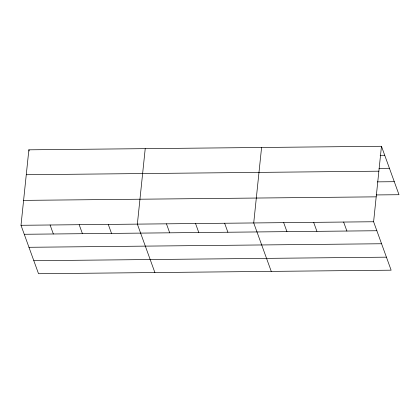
<?xml version="1.0" encoding="UTF-8"?>
<svg xmlns="http://www.w3.org/2000/svg" width="420" height="420" viewBox="0 0 420 420"><rect width="100%" height="100%" fill="white"/><g stroke="black" fill="none" stroke-linecap="round" stroke-linejoin="round"><path stroke-width="0.63" d="M381.465 146.281L373.606 221.75L391.135 270.181L38.535 273.719L21 225.288L28.864 149.819L381.465 146.281L399 194.712L376.194 194.938M145.22 148.649L137.361 224.123L154.891 272.554M261.581 147.483L253.722 222.952L271.252 271.383M380.158 155.311L384.72 155.264M379.008 168.389L389.435 168.284M26.266 174.725L378.872 171.181M377.349 181.865L394.286 181.692M23.593 200.382L376.199 196.844M21 225.288L373.606 221.75M24.255 234.276L376.861 230.738M28.964 247.291L381.57 243.752M33.821 260.704L386.426 257.166M343.633 222.049L346.889 231.037M313.661 222.348L316.916 231.336M283.689 222.653L286.944 231.641M224.632 223.246L227.882 232.228M195.541 223.535L198.791 232.523M166.451 223.828L169.701 232.816M108.271 224.411L111.52 233.399M79.18 224.705L82.436 233.693M28.864 149.819L29.295 151.016M50.09 224.999L53.345 233.982"/></g></svg>
